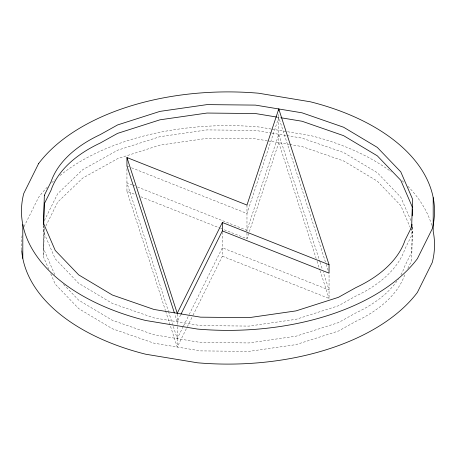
<?xml version="1.0" encoding="UTF-8"?>
<svg xmlns="http://www.w3.org/2000/svg" width="456" height="456" viewBox="0 0 456 456"><rect width="100%" height="100%" fill="white"/><g stroke="black" fill="none" stroke-linecap="round" stroke-linejoin="round"><path stroke-width="0.34" stroke-dasharray="2.28 1.71" d="M43.691 225.395L43.497 231.694L55.222 258.848L78.717 283.33L112.387 303.462L153.934 317.883L200.532 325.601L248.999 326.091L296.035 319.325L338.437 305.759L355.874 296.035A139.405 80.484 0 0 0 404.968 248.879L411.654 235.427L411.865 228.433M44.158 226.866L43.497 248.554L55.222 275.715M48.798 269.274L43.497 256.984L44.346 229.003M412.418 227.105L411.654 252.288L404.968 265.74A139.405 80.484 0 0 1 400.505 275.601M412.503 227.116L411.654 260.724L407.704 268.669M220.596 228.348L246.975 238.79L278.77 142.694L278.77 113.179M24.06 226.603L38.612 197.305A206.522 119.238 0 0 1 47.76 186.646M44.346 220.573L57.718 193.669L82.69 169.683L117.562 150.241L159.965 136.675L207.001 129.909L255.468 130.399L271.229 133.009M45.868 225.948L57.718 202.099L82.69 178.114L117.562 158.677L159.965 145.111L207.001 138.339L255.468 138.835L267.119 140.761M180.701 314.754L177.23 321.742L174.83 314.292M183.226 326.536L177.23 338.603L172.642 324.381M183.546 325.903L188.909 315.102M189.223 314.469L222.357 247.785L329.055 290.027L323.15 271.742M165.642 311.14L177.23 347.033L187.017 327.345M187.33 326.713L192.694 315.917M193.013 315.278L222.357 256.215L222.357 232.326M276.712 117.055L280.138 117.625M271.155 129.025L258.552 126.939A206.522 119.238 0 0 0 59.343 176.044M271.856 129.145L310.376 135.523A206.522 119.238 0 0 1 391.425 171.958M271.913 133.124L286.305 135.506M286.989 135.62L302.066 138.117L343.613 152.538L377.283 172.67L400.778 197.152L411.107 221.075M267.803 140.875L289.047 144.392M289.731 144.506L302.066 146.553L343.613 160.968L377.283 181.1L400.778 205.582L410.269 227.567M126.945 165.973L128.923 166.754M131.562 167.797L246.975 213.499L278.77 117.397L325.994 263.682M132.223 184.925L126.945 182.833L168.27 310.832M132.878 185.182L134.856 185.968M137.495 187.011L246.975 230.36L278.77 134.258L319.873 261.584M126.945 168.783L126.945 191.263L134.856 194.398M140.796 196.747L219.934 228.085M222.357 256.215L329.055 298.458L329.055 273.868M63.538 284.384L78.717 300.19L112.387 320.329L153.934 334.744L200.532 342.462L248.999 342.952L296.035 336.186L338.437 322.62L355.874 312.901A139.405 80.484 0 0 0 398.282 279.192M410.548 228.211L412.503 232.737M50.753 273.799L55.222 284.145L78.717 308.621L112.387 328.759L153.934 343.174L200.532 350.892L248.999 351.382L296.035 344.616L338.437 331.05L355.874 321.332A139.405 80.484 0 0 0 404.968 274.176M326.211 264.36L328.839 272.488M320.089 262.263L322.278 269.034M278.77 142.694L316.156 258.501M317.028 261.208L319.873 270.015M320.089 270.693L329.055 298.458M168.486 311.511L172.425 323.703M126.945 191.263L165.425 310.462M246.975 205.063L246.975 238.79M177.23 314.013L177.23 325.954M177.23 326.656L177.23 347.033M43.497 225.367L43.497 256.984M21.66 249.894A206.522 119.238 0 0 1 22.19 234.943M51.756 182.708A206.522 119.238 0 0 1 54.919 179.812M402.089 180.713A206.522 119.238 0 0 1 404.791 183.226M407.892 186.293A206.522 119.238 0 0 1 432.14 226.803"/><path stroke-width="0.68" d="M43.708 224.694L44.346 203.712L51.032 190.26A139.405 80.484 0 0 1 100.126 143.099L117.562 133.38L159.965 119.814L207.001 113.048L255.468 113.538L276.712 117.055M411.905 227.031L411.99 224.232M412.247 215.842L412.458 208.842M329.055 264.736L222.357 222.488L222.357 230.918L329.055 273.167L329.055 264.736L278.77 108.967L246.975 205.063L126.945 157.542L126.945 165.973L174.391 312.936M222.357 222.488L177.23 313.306L126.945 157.542M181.021 314.121L222.357 230.918M280.822 117.739L302.066 121.256L343.613 135.671L377.283 155.809L400.778 180.285L412.503 207.446M433.2 197.653L433.2 231.38A206.522 119.238 0 0 1 432.254 262.502L417.388 292.421A206.522 119.238 0 0 1 197.448 362.788L145.624 354.204A206.522 119.238 0 0 1 21.717 250.6M278.77 108.967L278.77 110.369M22.8 224.62L22.8 258.347M44.346 195.276L43.497 223.263L55.222 250.418L78.717 274.9L112.387 295.032L153.934 309.447L200.532 317.165L248.999 317.661L296.035 310.889L338.437 297.323L355.874 287.605A139.405 80.484 0 0 0 404.968 240.449L411.654 226.997L412.503 199.015L400.778 171.855L377.283 147.379L343.613 127.241L302.066 112.826L255.468 105.108L207.001 104.618L159.965 111.384L117.562 124.95L100.126 134.668A139.405 80.484 0 0 0 51.032 181.824L44.346 195.276M38.612 163.579L23.746 193.498A206.522 119.238 0 0 0 145.624 320.477L197.448 329.061A206.522 119.238 0 0 0 417.388 258.695L432.254 228.775A206.522 119.238 0 0 0 310.376 101.796L258.552 93.212A206.522 119.238 0 0 0 38.612 163.579"/></g></svg>
